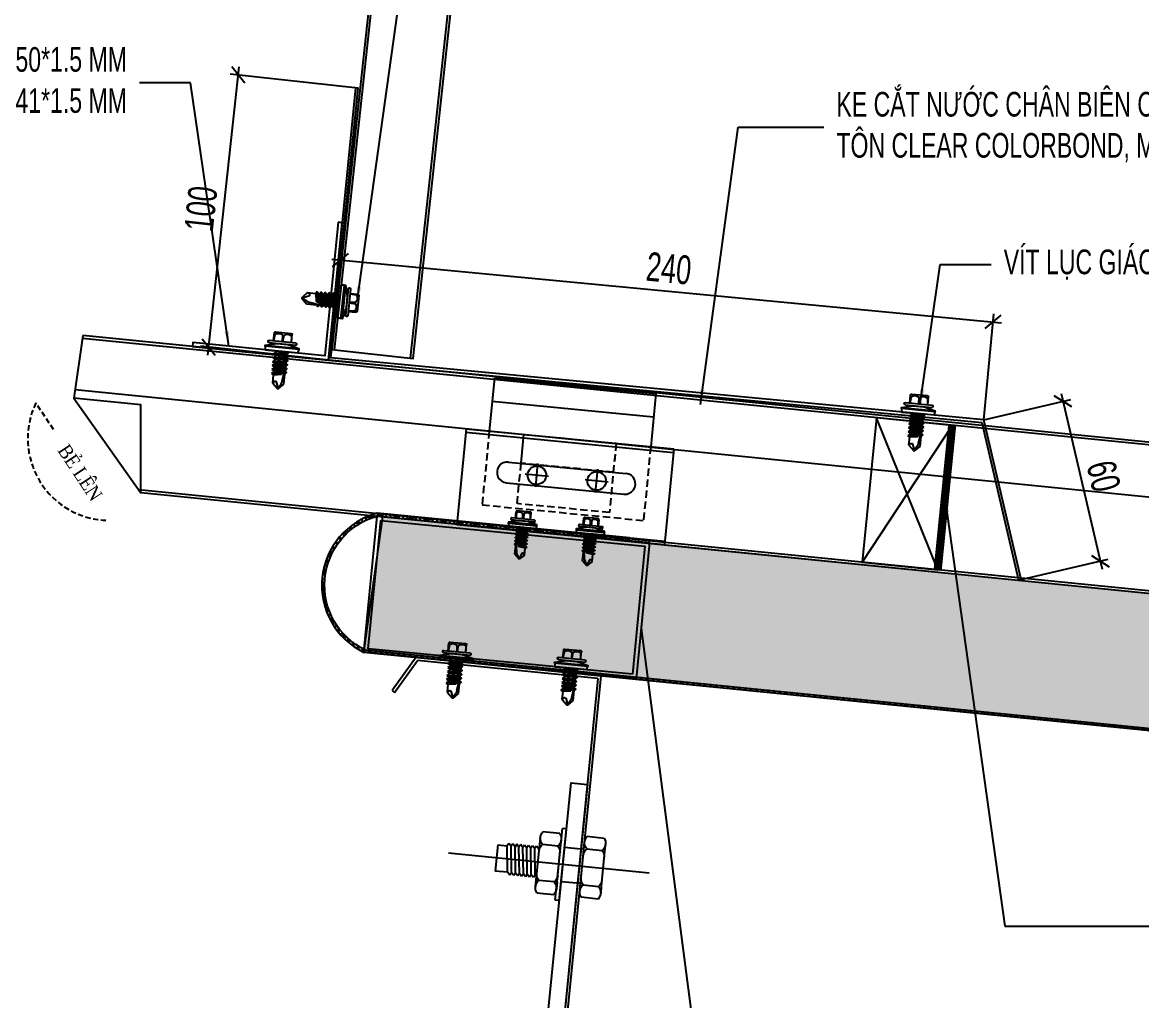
# Model space of a CAD drawing. Header units: inches. Extents: x 315041 to 662841, y -45540 to -35018.
# Drawn here: x 330935.9 to 331072.1, y -37016.8 to -36897.7 of the extents above; entities that cross this region are included whole.
import ezdxf

# ---------------------------------------------------------------- set-up
doc = ezdxf.new("R2010")
doc.units = ezdxf.units.IN
doc.header["$MEASUREMENT"] = 0
doc.linetypes.add('DASHED2', pattern=[9.525, 6.35, -3.175])
doc.linetypes.add('HIDDEN2', pattern=[4.7625, 3.175, -1.5875])
for name, color, linetype in [('2', 2, 'Continuous'), ('2NET-VE', 8, 'Continuous'), ('3', 3, 'Continuous'), ('5', 5, 'Continuous'), ('7', 7, 'Continuous'), ('8', 8, 'Continuous'), ('DIM', 8, 'Continuous'), ('flashing', 6, 'Continuous'), ('GIANG', 1, 'Continuous'), ('ROOFING', 4, 'Continuous'), ('STRUCTURE', 1, 'Continuous')]:
    doc.layers.add(name, color=color, linetype=linetype)
doc.styles.add('DIM', font='SIMPLEX.shx', dxfattribs={"width": 0.7, "bigfont": 'EXTFONT.shx'})
doc.styles.add('ST1H', font='vnshxh.shx', dxfattribs={"width": 0.7})
doc.dimstyles.new('3', dxfattribs={"dimtxt": 3.5, "dimasz": 1.8, "dimexe": 1, "dimexo": 0, "dimgap": 1, "dimtad": 1, "dimdec": 0, "dimlfac": 3, "dimzin": 0, "dimdsep": 46, "dimtxsty": 'ST1H', "dimblk": 'OBLIQUE', "dimcen": 1, "dimdle": 1, "dimclrd": 8, "dimclre": 8, "dimclrt": 3, "dimadec": 0, "dimazin": 0, "dimtfac": 1, "dimtdec": 0, "dimtix": 1, "dimtofl": 0, "dimtmove": 1, "dimatfit": 3, "dimfxl": 0.18, "dimtolj": 1, "dimtzin": 0, "dimlwd": -1, "dimlwe": -1, "dimarcsym": 1})

# ---------------------------------------------------------------- blocks, each defined once
blk = doc.blocks.new('*U235')
at = {"layer": '2NET-VE', "ltscale": 0.5}
for p, q in [((0, 8.32), (9.47, 8.32)), ((22.91, 7.39), (22.87, 7.39)), ((0, -8.32), (9.47, -8.32)), ((22.91, -7.39), (22.91, -7.39))]:
    blk.add_line(p, q, dxfattribs=at)
at = {"layer": '7', "linetype": 'Continuous'}
for p, q in [((21.91, 6.39), (23.13, 7.66)), ((22.35, -6.39), (23.85, 6.39)), ((23.13, 7.66), (23.85, 6.39)), ((23.85, 6.39), (25.06, 7.66)), ((24.28, -6.39), (25.78, 6.39)), ((25.06, 7.66), (25.78, 6.39)), ((25.78, 6.39), (26.99, 7.66)), ((26.21, -6.39), (27.71, 6.39)), ((26.99, 7.66), (27.71, 6.39)), ((27.71, 6.39), (28.93, 7.66)), ((28.14, -6.39), (29.64, 6.39)), ((28.93, 7.66), (29.64, 6.39)), ((29.64, 6.39), (30.86, 7.66)), ((30.08, -6.39), (31.57, 6.39)), ((30.08, -6.39), (31.57, 6.39)), ((30.86, 7.66), (31.57, 6.39)), ((31.57, 6.39), (32.79, 7.66)), ((32.01, -6.39), (33.51, 6.39)), ((32.79, 7.66), (33.51, 6.39)), ((33.51, 6.39), (34.72, 7.66)), ((33.94, -6.39), (35.44, 6.39)), ((33.94, -6.39), (35.44, 6.39)), ((33.94, -6.39), (35.44, 6.39)), ((34.72, 7.66), (35.44, 6.39)), ((35.44, 6.39), (36.65, 7.66)), ((35.87, -6.39), (37.37, 6.39)), ((36.65, 7.66), (37.37, 6.39)), ((41.88, 6.39), (37.37, 6.39)), ((41.88, 6.39), (41.88, -6.39)), ((22.1, -6.39), (21.66, -6.39)), ((22.35, -6.39), (21.91, -6.39)), ((22.35, -6.39), (23.06, -7.66)), ((23.06, -7.66), (24.28, -6.39)), ((24.28, -6.39), (25, -7.66)), ((25, -7.66), (26.21, -6.39)), ((26.21, -6.39), (26.93, -7.66)), ((26.93, -7.66), (28.14, -6.39)), ((28.14, -6.39), (28.86, -7.66)), ((28.86, -7.66), (30.08, -6.39)), ((30.08, -6.39), (30.79, -7.66)), ((30.79, -7.66), (32.01, -6.39)), ((32.01, -6.39), (32.72, -7.66)), ((32.72, -7.66), (33.94, -6.39)), ((33.94, -6.39), (34.66, -7.66)), ((34.66, -7.66), (35.87, -6.39)), ((35.87, -6.39), (41.88, -6.39))]:
    blk.add_line(p, q, dxfattribs=at)
at = {"layer": '8', "linetype": 'Continuous'}
for p, q in [((9.47, -17.56), (9.47, 17.56)), ((9.47, 17.56), (11.42, 17.56)), ((11.42, -17.56), (11.42, 17.56)), ((-10.24, 8.78), (-10.24, 11.85)), ((-10.24, -11.85), (-10.24, 11.85)), ((-0.92, 14.92), (-9.32, 14.92)), ((0, 8.78), (0, 11.85)), ((0, -11.85), (0, 11.85)), ((11.42, 8.78), (11.42, 11.85)), ((11.42, -11.85), (11.42, 11.85)), ((12.35, 14.92), (20.74, 14.92)), ((21.66, 8.78), (21.66, 11.85)), ((21.66, -11.85), (21.66, 11.85)), ((-1.39, 8.78), (-8.86, 8.78)), ((12.81, 8.78), (20.28, 8.78)), ((-10.24, -8.78), (-10.24, -11.85)), ((-1.39, -8.78), (-8.86, -8.78)), ((0, -8.78), (0, -11.85)), ((11.42, -8.78), (11.42, -11.85)), ((12.81, -8.78), (20.28, -8.78)), ((21.66, -8.78), (21.66, -11.85)), ((-9.32, -14.92), (-0.92, -14.92)), ((20.74, -14.92), (12.35, -14.92)), ((9.47, -17.56), (11.42, -17.56))]:
    blk.add_line(p, q, dxfattribs=at)
at = {"layer": '8', "ltscale": 10}
blk.add_line((-32.76, 0), (65.49, 0), dxfattribs=at)
at = {"layer": '8', "linetype": 'Continuous'}
for centre, radius, start, end in [((-4.66, 11.85), 5.58, 146.602, 180), ((-6.14, 11.85), 4.1, 180, 228.5476), ((-4.1, 11.85), 4.1, 311.4524, 0), ((-5.58, 11.85), 5.58, 0, 33.398), ((17.01, 11.85), 5.58, 146.602, 180), ((15.52, 11.85), 4.1, 180, 228.5476), ((17.57, 11.85), 4.1, 311.4524, 0), ((16.08, 11.85), 5.58, 0, 33.398), ((-6.14, 5.71), 4.1, 131.4524, 180), ((-4.1, 5.71), 4.1, 0, 48.5476), ((15.52, 5.71), 4.1, 131.4524, 180), ((17.57, 5.71), 4.1, 0, 48.5476), ((-6.14, -5.71), 4.1, 180, 228.5476), ((-6.14, -11.85), 4.1, 131.4524, 180), ((-4.1, -5.71), 4.1, 311.4524, 0), ((-4.1, -11.85), 4.1, 0, 48.5476), ((15.52, -5.71), 4.1, 180, 228.5476), ((15.52, -11.85), 4.1, 131.4524, 180), ((17.57, -5.71), 4.1, 311.4524, 0), ((17.57, -11.85), 4.1, 0, 48.5476), ((-4.66, -11.85), 5.58, 180, 213.398), ((-5.58, -11.85), 5.58, 326.602, 0), ((17.01, -11.85), 5.58, 180, 213.398), ((16.08, -11.85), 5.58, 326.602, 0)]:
    blk.add_arc(centre, radius, start, end, dxfattribs=at)
blk = doc.blocks.new('*U234')
at = {"layer": '2NET-VE', "ltscale": 0.5}
for p, q in [((0, 8.32), (9.47, 8.32)), ((22.91, 7.39), (22.87, 7.39)), ((0, -8.32), (9.47, -8.32)), ((22.91, -7.39), (22.91, -7.39))]:
    blk.add_line(p, q, dxfattribs=at)
at = {"layer": '7', "linetype": 'Continuous'}
for p, q in [((21.91, 6.39), (23.13, 7.66)), ((22.35, -6.39), (23.85, 6.39)), ((23.13, 7.66), (23.85, 6.39)), ((23.85, 6.39), (25.06, 7.66)), ((24.28, -6.39), (25.78, 6.39)), ((25.06, 7.66), (25.78, 6.39)), ((25.78, 6.39), (26.99, 7.66)), ((26.21, -6.39), (27.71, 6.39)), ((26.99, 7.66), (27.71, 6.39)), ((27.71, 6.39), (28.93, 7.66)), ((28.14, -6.39), (29.64, 6.39)), ((28.93, 7.66), (29.64, 6.39)), ((29.64, 6.39), (30.86, 7.66)), ((30.08, -6.39), (31.57, 6.39)), ((30.08, -6.39), (31.57, 6.39)), ((30.86, 7.66), (31.57, 6.39)), ((31.57, 6.39), (32.79, 7.66)), ((32.01, -6.39), (33.51, 6.39)), ((32.79, 7.66), (33.51, 6.39)), ((33.51, 6.39), (34.72, 7.66)), ((33.94, -6.39), (35.44, 6.39)), ((33.94, -6.39), (35.44, 6.39)), ((33.94, -6.39), (35.44, 6.39)), ((34.72, 7.66), (35.44, 6.39)), ((35.44, 6.39), (36.65, 7.66)), ((35.87, -6.39), (37.37, 6.39)), ((36.65, 7.66), (37.37, 6.39)), ((41.88, 6.39), (37.37, 6.39)), ((41.88, 6.39), (41.88, -6.39)), ((22.1, -6.39), (21.66, -6.39)), ((22.35, -6.39), (21.91, -6.39)), ((22.35, -6.39), (23.06, -7.66)), ((23.06, -7.66), (24.28, -6.39)), ((24.28, -6.39), (25, -7.66)), ((25, -7.66), (26.21, -6.39)), ((26.21, -6.39), (26.93, -7.66)), ((26.93, -7.66), (28.14, -6.39)), ((28.14, -6.39), (28.86, -7.66)), ((28.86, -7.66), (30.08, -6.39)), ((30.08, -6.39), (30.79, -7.66)), ((30.79, -7.66), (32.01, -6.39)), ((32.01, -6.39), (32.72, -7.66)), ((32.72, -7.66), (33.94, -6.39)), ((33.94, -6.39), (34.66, -7.66)), ((34.66, -7.66), (35.87, -6.39)), ((35.87, -6.39), (41.88, -6.39))]:
    blk.add_line(p, q, dxfattribs=at)
at = {"layer": '8', "linetype": 'Continuous'}
for p, q in [((9.47, -17.56), (9.47, 17.56)), ((9.47, 17.56), (11.42, 17.56)), ((11.42, -17.56), (11.42, 17.56)), ((-10.24, 8.78), (-10.24, 11.85)), ((-10.24, -11.85), (-10.24, 11.85)), ((-0.92, 14.92), (-9.32, 14.92)), ((0, 8.78), (0, 11.85)), ((0, -11.85), (0, 11.85)), ((11.42, 8.78), (11.42, 11.85)), ((11.42, -11.85), (11.42, 11.85)), ((12.35, 14.92), (20.74, 14.92)), ((21.66, 8.78), (21.66, 11.85)), ((21.66, -11.85), (21.66, 11.85)), ((-1.39, 8.78), (-8.86, 8.78)), ((12.81, 8.78), (20.28, 8.78)), ((-10.24, -8.78), (-10.24, -11.85)), ((-1.39, -8.78), (-8.86, -8.78)), ((0, -8.78), (0, -11.85)), ((11.42, -8.78), (11.42, -11.85)), ((12.81, -8.78), (20.28, -8.78)), ((21.66, -8.78), (21.66, -11.85)), ((-9.32, -14.92), (-0.92, -14.92)), ((20.74, -14.92), (12.35, -14.92)), ((9.47, -17.56), (11.42, -17.56))]:
    blk.add_line(p, q, dxfattribs=at)
at = {"layer": '8', "ltscale": 10}
blk.add_line((-32.76, 0), (65.49, 0), dxfattribs=at)
at = {"layer": '8', "linetype": 'Continuous'}
for centre, radius, start, end in [((-4.66, 11.85), 5.58, 146.602, 180), ((-6.14, 11.85), 4.1, 180, 228.5476), ((-4.1, 11.85), 4.1, 311.4524, 0), ((-5.58, 11.85), 5.58, 0, 33.398), ((17.01, 11.85), 5.58, 146.602, 180), ((15.52, 11.85), 4.1, 180, 228.5476), ((17.57, 11.85), 4.1, 311.4524, 0), ((16.08, 11.85), 5.58, 0, 33.398), ((-6.14, 5.71), 4.1, 131.4524, 180), ((-4.1, 5.71), 4.1, 0, 48.5476), ((15.52, 5.71), 4.1, 131.4524, 180), ((17.57, 5.71), 4.1, 0, 48.5476), ((-6.14, -5.71), 4.1, 180, 228.5476), ((-6.14, -11.85), 4.1, 131.4524, 180), ((-4.1, -5.71), 4.1, 311.4524, 0), ((-4.1, -11.85), 4.1, 0, 48.5476), ((15.52, -5.71), 4.1, 180, 228.5476), ((15.52, -11.85), 4.1, 131.4524, 180), ((17.57, -5.71), 4.1, 311.4524, 0), ((17.57, -11.85), 4.1, 0, 48.5476), ((-4.66, -11.85), 5.58, 180, 213.398), ((-5.58, -11.85), 5.58, 326.602, 0), ((17.01, -11.85), 5.58, 180, 213.398), ((16.08, -11.85), 5.58, 326.602, 0)]:
    blk.add_arc(centre, radius, start, end, dxfattribs=at)
blk = doc.blocks.new('XM150')
at = {"layer": '2', "ltscale": 0.015}
for p, q in [((68.9, 180), (0.9, 180)), ((0.9, 1.1), (0.9, 180)), ((68.9, 180), (76.4, 167.01)), ((2, 178.9), (2, 0)), ((2, 178.9), (68.26, 178.9)), ((75.45, 166.46), (68.26, 178.9)), ((76.4, 167.01), (75.45, 166.46)), ((-73.5, 12.99), (-72.55, 13.54)), ((-66, 0), (-73.5, 12.99)), ((-72.55, 13.54), (-65.36, 1.1)), ((2, 0), (-66, 0)), ((-65.36, 1.1), (0.9, 1.1))]:
    blk.add_line(p, q, dxfattribs=at)
at = {"layer": '5'}
blk.add_lwpolyline([(8, -10), (8, 140), (2, 140), (2, -10), (8, -10)], close=True, dxfattribs=at)
at = {"layer": 'GIANG', "xscale": 0.7499999999999999, "yscale": 0.7499999999999999, "zscale": 0.7499999999999999}
for name, p in [('*U235', (0.9, 110)), ('*U234', (0.9, 40))]:
    blk.add_blockref(name, p, dxfattribs=at)
blk = doc.blocks.new('*U236')
at = {"layer": '2', "xscale": 0.3333333333333334, "yscale": 0.3333333333333334, "zscale": 0.3333333333333334, "rotation": 5.710593137616317}
blk.add_blockref('XM150', (3.33, -28.14), dxfattribs=at)
blk = doc.blocks.new('Short_Self_drilling')
at = {"layer": 'STRUCTURE', "color": 1, "linetype": 'Continuous'}
for p, q in [((-3.43, 3.75), (-3.43, 6.75)), ((3, 7.19), (-3, 7.18)), ((3.43, 3.76), (3.42, 6.76)), ((6.43, 1.74), (-6.43, 1.73)), ((5.14, 3.76), (-5.14, 3.75)), ((-2.57, 2.9), (-5.14, 2.9)), ((2.57, 2.9), (-2.57, 2.9)), ((-2.14, 2.8), (-2.14, 2.9)), ((6.25, 0), (0, 0)), ((2.15, 2.8), (2.15, 2.9)), ((2.16, -0.5), (2.15, 0.01)), ((5.14, 2.9), (2.57, 2.9)), ((2.99, -1.17), (-2.7, -0.23)), ((2.99, -2.7), (-2.7, -1.76)), ((2.99, -4.23), (-2.7, -3.28)), ((-2.14, -1.38), (-2.14, -0.87)), ((-2.14, -2.91), (-2.14, -2.39)), ((-2.14, -4.43), (-2.14, -3.92)), ((2.16, -2.03), (2.16, -1.51)), ((2.16, -3.55), (2.16, -3.04)), ((2.99, -5.75), (-2.7, -4.81)), ((2.99, -7.28), (-2.7, -6.33)), ((-1.91, -7.99), (-2.7, -7.86)), ((-2.13, -5.96), (-2.14, -5.44)), ((-2.14, -12.33), (-2.14, -8.48)), ((-2.13, -7.49), (-2.13, -6.97)), ((3, -8.8), (-1.14, -8.12)), ((2.16, -5.08), (2.16, -4.56)), ((2.16, -6.6), (2.16, -6.09)), ((2.16, -8.13), (2.16, -7.61)), ((2.15, -12.31), (2.15, -9.14))]:
    blk.add_line(p, q, dxfattribs=at)
for points in [[(-0.13, 3.76), (-0.33, 6.23, 0.338878), (-3.14, 6.23), (-3.33, 3.75)], [(3.3, 3.76), (3.1, 6.23, 0.338878), (0.29, 6.23), (0.1, 3.76)], [(-6.43, 1.3, -0.088869), (-6.25, 0), (0, 0)], [(-0.08, -14.04), (-1.04, -12.24, -0.148657), (-1.4, -11.2), (-1.95, -7.72, -0.815006), (-1.21, -7.77, 0.150833), (-0.85, -8.68)], [(2.15, -12.31), (0.17, -14.24, -0.333596), (-0.17, -14.24), (-2.14, -12.33)], [(2.15, -12.31), (1.71, -11.7, 0.52242), (0.88, -11.71), (-0.17, -14.24)]]:
    blk.add_lwpolyline(points, format="xyb", dxfattribs=at)
blk.add_lwpolyline([(6.43, 1.31), (6.43, 1.74), (2.14, 2.81), (-2.14, 2.8), (-6.43, 1.73), (-6.43, 1.3)], close=True, dxfattribs=at)
for points in [[(2.99, -1.17), (2.16, -1.51), (-2.14, -0.85), (-2.7, -0.23), (-2.36, 0)], [(2.99, -2.7), (2.16, -3.04), (-2.14, -2.37), (-2.7, -1.76), (-2.14, -1.38), (2.16, -2.03), (2.99, -2.7)], [(2.99, -4.23), (2.16, -4.56), (-2.14, -3.9), (-2.7, -3.28), (-2.14, -2.91), (2.16, -3.55), (2.99, -4.23)], [(-1.18, 0), (2.16, -0.5), (2.99, -1.17)], [(2.99, -5.75), (2.16, -6.09), (-2.14, -5.43), (-2.7, -4.81), (-2.14, -4.43), (2.16, -5.08), (2.99, -5.75)], [(2.99, -7.28), (2.16, -7.62), (-2.14, -6.95), (-2.7, -6.33), (-2.13, -5.96), (2.16, -6.6), (2.99, -7.28)], [(-1.82, -8.53), (-2.14, -8.48), (-2.7, -7.86), (-2.13, -7.49), (-1.83, -7.53)], [(-1.26, -7.62), (2.16, -8.13), (3, -8.8)], [(3, -8.8), (2.16, -9.14), (-0.85, -8.68)]]:
    blk.add_lwpolyline(points, dxfattribs=at)
for centre, radius, start, end in [((-3, 6.75), 0.429, 90.0311, 180.0311), ((3, 6.76), 0.429, 0.0311, 90.0311), ((-4.99, 3.32), 0.455, 109.7949, 250.2674), ((5.07, 3.33), 0.435, 279.7276, 80.3347), ((9.99, 0.17), 3.74, 162.2963, 182.6103)]:
    blk.add_arc(centre, radius, start, end, dxfattribs=at)
blk = doc.blocks.new('gối đỡ 2')
at = {"color": 1, "true_color": 0xfa051e}
for points in [[(328665.48, -35537.05), (328698.81, -35537.05), (328698.81, -35520.38), (328665.48, -35520.38)], [(328665.98, -35536.55), (328698.31, -35536.55), (328698.31, -35520.88), (328665.98, -35520.88)]]:
    blk.add_lwpolyline(points, close=True, dxfattribs=at)
at = {"color": 1, "xscale": 0.3150483438356407, "yscale": 0.3150483454810455, "zscale": 0.3150483446712019, "rotation": 359.9688728259106}
for p in [(328673.53, -35536.55), (328687.52, -35537.05)]:
    blk.add_blockref('Short_Self_drilling', p, dxfattribs=at)
blk = doc.blocks.new('AUDIT_I_200512002610-1')
at = {"color": 1, "xscale": 0.96000000076829, "yscale": 0.9600000007631024, "zscale": 0.96000000076829, "rotation": 359.9688729454758}
for p in [(28.16, 12.55), (57.54, 12.55)]:
    blk.add_blockref('Short_Self_drilling', p, dxfattribs=at)
blk = doc.blocks.new('A$C6DF15AF1')
at = {"color": 8}
for p, q in [((13.21, 79), (12.06, 56.03)), ((13.21, 79), (83.12, 75.51)), ((83.12, 75.51), (81.97, 52.54)), ((12.71, 69.02), (82.62, 65.52)), ((2.07, 56.53), (0, 15.08)), ((2, 55.03), (91.89, 50.54)), ((2.07, 56.53), (91.96, 52.04)), ((91.96, 52.04), (89.89, 10.59)), ((20.92, 43.07), (71.86, 40.53)), ((33.19, 32.91), (33.7, 42.98)), ((59.13, 31.66), (59.63, 41.72)), ((20.48, 34.09), (71.41, 31.54)), ((38.48, 37.69), (28.41, 38.19)), ((64.41, 36.44), (54.35, 36.94)), ((0, 15.08), (89.89, 10.59)), ((0.07, 16.58), (89.96, 12.09))]:
    blk.add_line(p, q, dxfattribs=at)
at = {"color": 8, "linetype": 'HIDDEN2'}
for p, q in [((12.06, 56.03), (10.46, 24.07)), ((25.54, 25.32), (27.04, 55.28)), ((26.42, 42.8), (27.04, 55.28)), ((27.04, 55.28), (66.98, 53.29)), ((27.04, 55.28), (66.99, 53.28)), ((66.98, 53.29), (65.48, 23.32)), ((66.99, 53.28), (66.37, 40.8)), ((81.97, 52.54), (80.37, 20.58)), ((66.37, 40.8), (26.42, 42.8)), ((65.48, 23.32), (25.54, 25.32)), ((10.46, 24.07), (80.37, 20.58))]:
    blk.add_line(p, q, dxfattribs=at)
at = {"color": 8}
for centre, major_axis, start_param, end_param in [((20.7, 38.58), (3.18, 3.18), 0.735405, 3.876998), ((33.45, 37.94), (2.83, 2.83), 5.447794310103061, 11.73097961728265), ((59.38, 36.69), (2.83, 2.83), 5.447794310103061, 11.73097961728265), ((71.64, 36.03), (3.18, 3.18), 3.876998, 7.018591)]:
    blk.add_ellipse(centre, major_axis=major_axis, ratio=1, start_param=start_param, end_param=end_param, dxfattribs=at)
at = {"color": 9, "rotation": 357.1356216438959}
blk.add_blockref('AUDIT_I_200512002610-1', (-0.55, 4.05), dxfattribs=at)
blk = doc.blocks.new('_Oblique')
at = {"color": 0, "linetype": 'ByBlock', "lineweight": -2}
blk.add_line((-0.5, -0.5), (0.5, 0.5), dxfattribs=at)
blk = doc.blocks.new('*D472')
at = {"color": 8, "linetype": 'Continuous', "transparency": 16777216}
for p, q in [((330958.42, -36938.22), (330962.25, -36903.13)), ((330976.72, -36905.71), (330961.15, -36904.01)), ((330973.11, -36938.82), (330957.54, -36937.12))]:
    blk.add_line(p, q, dxfattribs=at)
at = {"layer": 'Defpoints', "color": 0, "transparency": 16777216}
for p in [(330962.15, -36904.12), (330976.72, -36905.71), (330973.11, -36938.82)]:
    blk.add_point(p, dxfattribs=at)
at = {"color": 8, "transparency": 16777216, "xscale": 1.8, "yscale": 1.8, "zscale": 1.8}
for p, rotation in [((330962.15, -36904.12), 83.77286634523027), ((330958.53, -36937.23), 263.7728663452302)]:
    blk.add_blockref('_Oblique', p, dxfattribs=dict(at, rotation=rotation))
at = {"color": 3, "transparency": 16777216, "insert": (330957.61, -36920.38), "char_height": 3.5, "attachment_point": 5, "rotation": 83.7729, "style": 'ST1H'}
blk.add_mtext('\\A1;100', dxfattribs=at)
blk = doc.blocks.new('*D473')
at = {"color": 8, "linetype": 'Continuous', "transparency": 16777216}
for p, q in [((330973.41, -36938.54), (330974.64, -36925.63)), ((330973.55, -36926.53), (331055.06, -36934.26)), ((331052.94, -36946.09), (331054.16, -36933.17))]:
    blk.add_line(p, q, dxfattribs=at)
at = {"layer": 'Defpoints', "color": 0, "transparency": 16777216}
for p in [(331054.07, -36934.17), (330973.41, -36938.54), (331052.94, -36946.09)]:
    blk.add_point(p, dxfattribs=at)
at = {"color": 8, "transparency": 16777216, "xscale": 1.8, "yscale": 1.8, "zscale": 1.8}
for p, rotation in [((330974.54, -36926.63), 174.5811125413437), ((331054.07, -36934.17), 354.5811125413437)]:
    blk.add_blockref('_Oblique', p, dxfattribs=dict(at, rotation=rotation))
at = {"color": 3, "transparency": 16777216, "insert": (331014.57, -36927.66), "char_height": 3.5, "attachment_point": 5, "rotation": 354.5811, "style": 'ST1H'}
blk.add_mtext('\\A1;240', dxfattribs=at)
blk = doc.blocks.new('*D474')
at = {"color": 8, "linetype": 'Continuous', "transparency": 16777216}
for p, q in [((331052.94, -36946.09), (331063.54, -36943.61)), ((331062.34, -36942.87), (331067.33, -36964.25)), ((331057.47, -36965.52), (331068.07, -36963.05))]:
    blk.add_line(p, q, dxfattribs=at)
at = {"layer": 'Defpoints', "color": 0, "transparency": 16777216}
for p in [(331052.94, -36946.09), (331067.1, -36963.28), (331057.47, -36965.52)]:
    blk.add_point(p, dxfattribs=at)
at = {"color": 8, "transparency": 16777216, "xscale": 1.8, "yscale": 1.8, "zscale": 1.8}
for p, rotation in [((331062.57, -36943.84), 103.1301031933339), ((331067.1, -36963.28), 283.1301031933338)]:
    blk.add_blockref('_Oblique', p, dxfattribs=dict(at, rotation=rotation))
at = {"color": 3, "transparency": 16777216, "insert": (331067.51, -36952.93), "char_height": 3.5, "attachment_point": 5, "rotation": 283.1301, "style": 'ST1H'}
blk.add_mtext('\\A1;60', dxfattribs=at)

msp = doc.modelspace()

# ---------------------------------------------------------------- hatches: boundary and pattern name
at = {"true_color": 0xf2ee0d}
h = msp.add_hatch(dxfattribs=at)
h.set_pattern_fill('ANSI37,_O', color=2, scale=4, angle=-35.709972)
h.set_pattern_definition([(9.29002751, (37859.21904, 193069.92517), (-0.08071602685, 0.4934419145), []), (99.29002751, (37859.21904, 193069.92517), (-0.4934419145, -0.08071602685), [])])
edge = h.paths.add_edge_path()
edge.add_line((330977.4372, -36974.3785), (330977.6075, -36974.0863))
edge.add_arc((330981.3917, -36966.2051), 8.7427, 105.626747, 244.351886, ccw=False)
edge.add_line((330979.0367, -36957.7855), (331009.7586, -36960.7586))
edge.add_line((331009.7586, -36960.7586), (331009.801, -36960.4316))
edge.add_line((331009.801, -36960.4316), (330979.065, -36957.4322))
edge.add_arc((330981.3926, -36966.2045), 9.0759, 104.860512, 244.173228)
at = {"true_color": 0xf25d0d}
h = msp.add_hatch(dxfattribs=at)
h.set_pattern_fill('FLEX,_O', color=20, scale=10)
h.set_pattern_definition([(180, (653896.8487, 320.1893), (0, 2.5), [2.5, -2.5]), (135, (653894.3487, 320.1893), (-1e-16, 2.499999996), [0.625, -2.28553391, 0.625, -3.53553391])])
h.paths.add_polyline_path([(331379.1113, -37014.6346), (331379.1113, -36997.8261), (330979.7352, -36957.8531), (330977.4375, -36974.3753)])
at = {"true_color": 0xf2ee0d}
h = msp.add_hatch(dxfattribs=at)
h.set_pattern_fill('ANSI37,_O', color=2, scale=4, angle=-5.709972)
h.set_pattern_definition([(129.29002751, (657397.13454, -33287.87753), (0.38697521985, 0.316623087), []), (39.29002751, (657397.13454, -33287.87753), (0.316623087, -0.38697521985), [])])
edge = h.paths.add_edge_path()
edge.add_line((330977.439, -36974.3658), (330977.439, -36974.0541))
edge.add_line((330977.439, -36974.0541), (331379.1113, -37014.2059))
edge.add_line((331379.1113, -37014.2059), (331379.1113, -37014.533))

# ---------------------------------------------------------------- linework, layer by layer
at = {"color": 8}
for p, q in [((331047.3101, -36964.3291), (331039.8689, -36945.8302)), ((331049.068, -36946.7501), (331038.111, -36963.4092))]:
    msp.add_line(p, q, dxfattribs=at)
at = {"color": 1}
msp.add_lwpolyline([(330974.288, -36922.038), (330972.6645, -36938.2722), (330956.6082, -36936.6666), (330956.5585, -36937.1641), (330973.1122, -36938.8195), (330974.7855, -36922.0877)], close=True, dxfattribs=at)
at = {"color": 3, "linetype": 'DASHED2', "ltscale": 0.1}
msp.add_lwpolyline([(330939.6576, -36947.2639), (330937.5021, -36944.0239, 0.5489642), (330946.3239, -36958.3099)], format="xyb", dxfattribs=at)
at = {"color": 8}
msp.add_lwpolyline([(331049.068, -36946.7501), (331039.8689, -36945.8302), (331038.111, -36963.4092), (331047.3101, -36964.3291)], close=True, dxfattribs=at)
at = {"color": 132, "true_color": 0x26d9d9, "const_width": 1}
msp.add_lwpolyline([(331049.068, -36946.7501), (331047.3101, -36964.3291)], dxfattribs=at)
at = {"color": 2, "true_color": 0xf2ee0d}
msp.add_lwpolyline([(330977.4372, -36974.3785), (330977.6075, -36974.0863, -0.69194968), (330979.0367, -36957.7855), (331009.7586, -36960.7586), (331009.801, -36960.4316), (330979.065, -36957.4322, 0.69574774), (330977.4387, -36974.3738)], format="xyb", dxfattribs=at)
at = {"color": 20, "true_color": 0xf25d0d}
msp.add_lwpolyline([(331379.1537, -37014.2101), (330977.4375, -36974.3753), (330979.7352, -36957.8531), (331379.1113, -36997.8261), (331379.1537, -37014.2101)], dxfattribs=at)
at = {"color": 2, "true_color": 0xf2ee0d}
for points in [[(330977.439, -36974.3658), (330977.439, -36974.0541), (331379.1113, -37014.2059), (331379.1113, -37014.533)], [(331379.1113, -37014.533), (330977.439, -36974.3658)]]:
    msp.add_lwpolyline(points, dxfattribs=at)
at = {"layer": '3'}
for points in [[(330999.1586, -36700.8371), (330973.5172, -36937.5197), (330983.4591, -36938.5968), (331009.2171, -36700.8371)], [(330973.8486, -36937.5557), (330999.4939, -36700.8371)], [(330983.1277, -36938.5609), (331008.8818, -36700.8371)]]:
    msp.add_lwpolyline(points, dxfattribs=at)
at = {"layer": 'flashing'}
msp.add_lwpolyline([(330973.1124, -36938.8195), (331052.6846, -36946.396), (331057.1444, -36965.5887), (331057.4699, -36965.5233), (331052.9359, -36946.0862), (330973.4141, -36938.5427), (330976.7249, -36905.7116), (330976.4259, -36905.6831)], close=True, dxfattribs=at)
at = {"layer": 'ROOFING'}
for p, q in [((331379.1113, -36979.7544), (330943.1554, -36936.1588)), ((331379.1113, -36979.4194), (330943.2017, -36935.8285)), ((331379.1113, -36986.1193), (330942.2765, -36942.4359)), ((331379.1113, -36997.5092), (330950.0111, -36954.5992)), ((331379.1113, -36997.8442), (330950.2654, -36954.9596))]:
    msp.add_line(p, q, dxfattribs=at)
msp.add_lwpolyline([(330943.2017, -36935.8285), (330942.1362, -36943.4378), (330950.2654, -36954.9596), (330950.2654, -36944.2507), (330942.1362, -36943.4378)], dxfattribs=at)

# ---------------------------------------------------------------- block references
at = {"color": 1, "zscale": 0.3199999999999999}
for p, xscale, yscale, rotation in [((330974.4372, -36931.6744), -0.3199999997205563, 0.3199999997159466, 264.3205341407404), ((330967.4138, -36937.7472), -0.3199999997813584, 0.3199999996868428, 354.3205341365863), ((331044.8886, -36945.3228), -0.3199999997813584, 0.3199999996868428, 354.3205341365863)]:
    msp.add_blockref('Short_Self_drilling', p, dxfattribs=dict(at, xscale=xscale, yscale=yscale, rotation=rotation))
at = {"color": 8, "xscale": 0.2820512835018, "yscale": 0.2820512817852432, "zscale": 0.2820512820512821, "rotation": 357.3368113316833}
msp.add_blockref('A$C6DF15AF1', (330988.5768, -36963.0719, 0), dxfattribs=at)
at = {"color": 8, "xscale": -1, "rotation": 354.4724329726357}
msp.add_blockref('gối đỡ 2', (661570.8761, -33264.3774), dxfattribs=at)
at = {"layer": 'DIM', "color": 0, "linetype": 'ByBlock', "lineweight": -2, "extrusion": (0, 0, -1), "zscale": -1}
msp.add_blockref('*U236', (-331003.9984, -37008.8242), dxfattribs=at)

# ---------------------------------------------------------------- texts
at = {"layer": '2', "color": 92, "linetype": 'Continuous', "insert": (330940.7699, -36949.3236), "char_height": 1.6875, "attachment_point": 4, "rotation": 303.63441, "style": 'DIM'}
msp.add_mtext('\\A1;{\\Fvntimeh|c0;\\W0.9;\\T0.95;\\C3;BÎ L£N}', dxfattribs=at)

# ---------------------------------------------------------------- dimensions: what is measured, and where the dimension line sits
at = {"color": 8}
for p1, p2, distance, picture, middle in [((330973.1124, -36938.8195), (330976.7249, -36905.7116), 14.6662, '*D472', (330957.6052, -36920.3764)), ((330973.4141, -36938.5427), (331052.9359, -36946.0862), 11.9692, '*D473', (331014.565, -36927.661)), ((331052.9359, -36946.0862), (331057.4699, -36965.5233), 9.8887, '*D474', (331067.5112, -36952.9337))]:
    dim = msp.add_aligned_dim(p1=p1, p2=p2, distance=distance, dimstyle='3', dxfattribs=at)
    dim.commit()
    dim.dimension.update_dxf_attribs({"geometry": picture, "text_midpoint": middle})

# ---------------------------------------------------------------- leaders
at = {"color": 9}
for points in [[(330976.6073, -36931.6597), (330983.0228, -36885.9055), (331005.7495, -36885.9055)], [(330960.999, -36937.1057), (330956.3175, -36905.0454), (330948.5876, -36905.0454)], [(331018.4251, -36944.2192), (331022.9988, -36910.4488), (331034.9761, -36910.4488)], [(331045.1728, -36944.1434), (331047.6197, -36927.1845), (331055.3496, -36927.1845)], [(331048.189, -36955.5396), (331055.4791, -37007.7117), (331075.1362, -37007.7117)], [(331011.1951, -36971.4748), (331018.306, -37025.9421), (331039.756, -37025.9421)]]:
    msp.add_leader(points, dimstyle='3', override={"dimgap": 1, "dimtad": 0}, dxfattribs=at)

# ---------------------------------------------------------------- next in the draw order: texts
at = {"layer": '3', "char_height": 3, "style": 'ST1H', "bg_fill": 2}
for s, insert, attachment_point in [('\\A1;v 50*50*1.5 mm\\PHoÆc v40*41*1.5 mm', (330948.5876, -36905.0454, 0), 6), ('\\A1;ke c¾t n\xadíc ch©n biªn cöa trêi: \\Pt«n CLEAR COLORBOND, mµu: ........., dµy: 0.45 mm.', (331034.9761, -36910.4488), 4), ('\\A1;VÝT LôC GI¸C bÐo @ 500 MM', (331055.3496, -36927.1845, 0), 4)]:
    msp.add_mtext(s, dxfattribs=dict(at, insert=insert, attachment_point=attachment_point))

doc.saveas('drawing.dxf')
